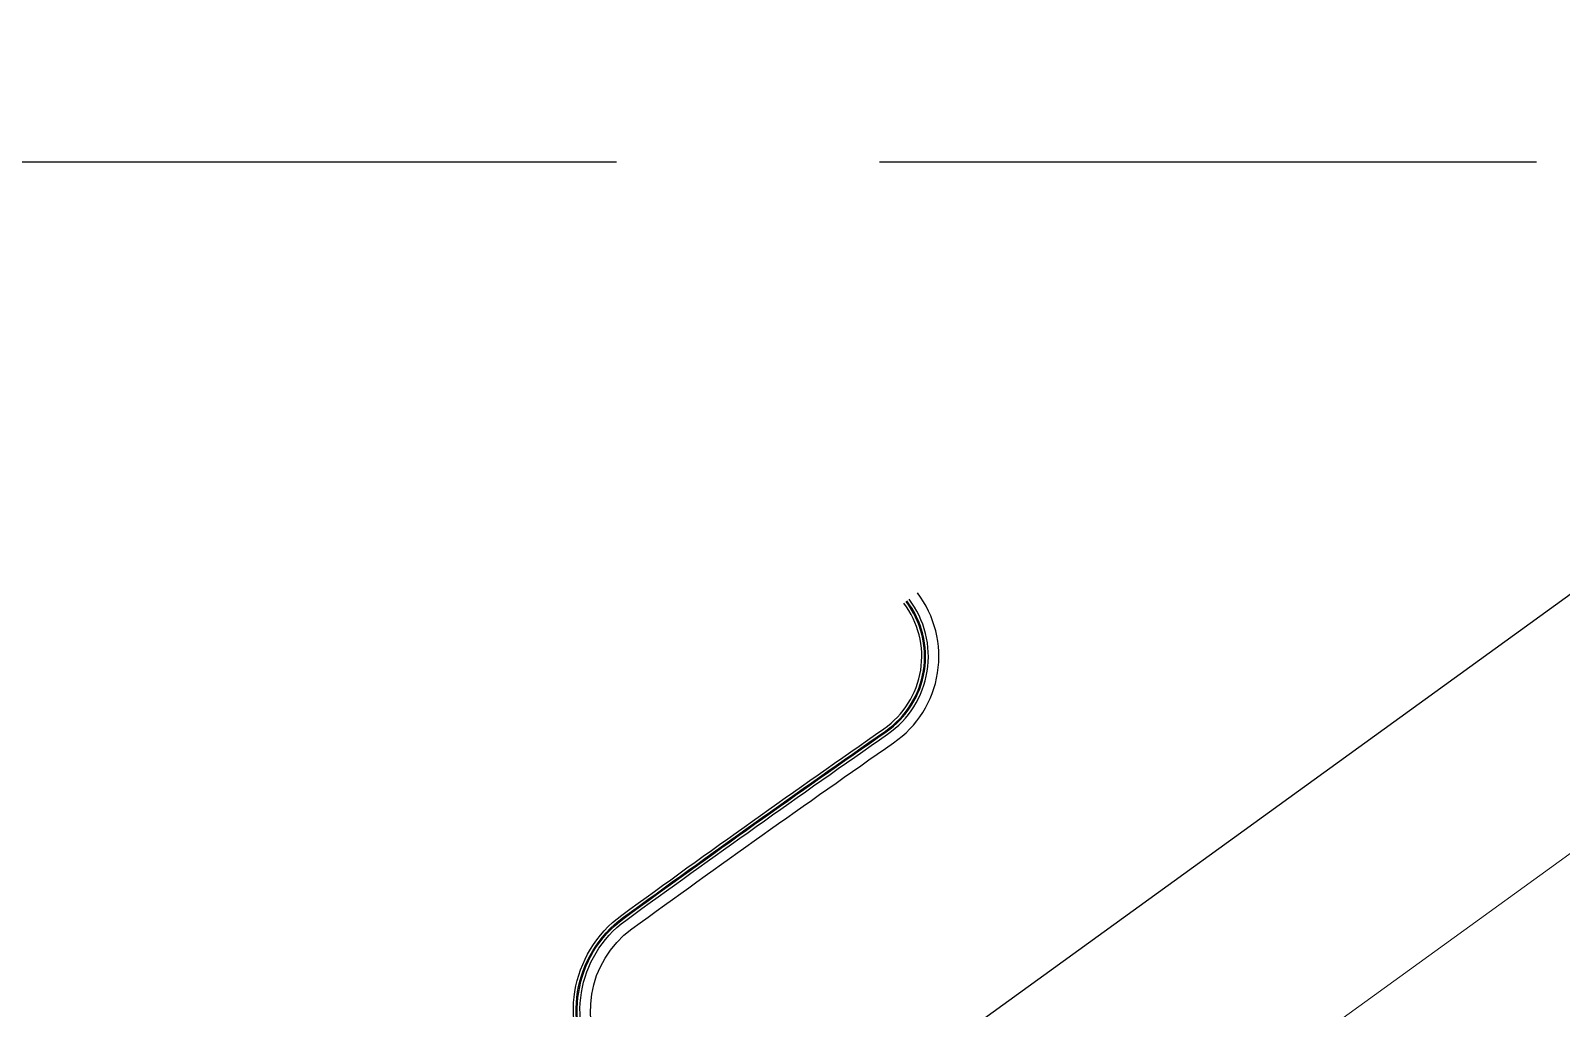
# Model space of a CAD drawing. Extents: x -936 to 12807311, y 101 to 1511157.
# Drawn here: x 12216202 to 12274448, y 1298955 to 1336180 of the extents above; entities that cross this region are included whole.
import ezdxf

# ---------------------------------------------------------------- set-up
doc = ezdxf.new("R2010")
doc.units = 0
doc.header["$LTSCALE"] = 1000
doc.header["$MEASUREMENT"] = 0
doc.linetypes.add('PX-GLAZ-F2$0$DASH', pattern=[0.35, 0.25, -0.1])
doc.linetypes.add('TX-CORE-T2-F2$0$DASHDOT', pattern=[25.4, 12.7, -6.35, 0, -6.35])
for name, color, linetype in [('PX-GLAZ-F2$0$PX-GLAZ-F2$0$PX-GLAZ-F2$0$G-LINE2', 2, 'Continuous'), ('PX-GLAZ-F2$0$PX-GLAZ-F2$0$PX-GLAZ-F2$0$平台轮廓', 3, 'Continuous'), ('PX-GLAZ-F2$0$PX-GLAZ-F2$0$PX-GLAZ-F2$0$挑檐', 53, 'Continuous'), ('PX-GRID-T2$0$A-BOUNDARY', 1, 'Continuous')]:
    doc.layers.add(name, color=color, linetype=linetype)
doc.layers.add('TX-CORE-T2-F2$0$R_道路中心线', color=251, linetype='TX-CORE-T2-F2$0$DASHDOT', lineweight=0)

# ---------------------------------------------------------------- blocks, each defined once
blk = doc.blocks.new('TX-CORE-T2-F2')
at = {"layer": 'TX-CORE-T2-F2$0$R_道路中心线', "extrusion": (3.69721e-07, -2.31713e-07, 1)}
blk.add_line((12162172, 1223319, 4), (12313058, 1332568, 4), dxfattribs=at)
blk = doc.blocks.new('PX-GLAZ-F2')
at = {"layer": 'Defpoints', "linetype": 'PX-GLAZ-F2$0$DASH', "ltscale": 100}
blk.add_lwpolyline([(12178500.2, 1331188.9), (12375430.2, 1331188.9), (12375430.2, 1129473), (12178500.2, 1129473)], close=True, dxfattribs=at)
at = {"layer": 'PX-GLAZ-F2$0$PX-GLAZ-F2$0$PX-GLAZ-F2$0$G-LINE2'}
for points in [[(12260094.6, 1264953.2), (12237772.8, 1296335.5, -0.4104765), (12238760.2, 1302425, -0.0051726), (12248728, 1309514.9, -0.0006494), (12248729.2, 1309515.7, 0.4276757), (12249510.5, 1314444.4)], [(12260127.2, 1264976.3), (12237805.4, 1296358.7, -0.4104733), (12238783.8, 1302392.6, -0.0051726), (12248750.8, 1309482, -0.0006494), (12248751.9, 1309482.8, 0.4276757), (12249542.3, 1314468.7)]]:
    blk.add_lwpolyline(points, format="xyb", dxfattribs=at)
at = {"layer": 'PX-GLAZ-F2$0$PX-GLAZ-F2$0$PX-GLAZ-F2$0$平台轮廓'}
for points in [[(12260538.7, 1265269), (12238217, 1296651.4, -0.4104279), (12239081.3, 1301984.5, -0.0051723), (12249039.3, 1309067.5, 0.4276758), (12249944, 1314774.7)], [(12260538.7, 1265269), (12238217, 1296651.4, -0.4104279), (12239081.3, 1301984.5, -0.0051723), (12249039.3, 1309067.5, 0.4276757), (12249944, 1314774.7)], [(12260538.7, 1265269), (12238217, 1296651.4, -0.4104279), (12239081.3, 1301984.5, -0.0051723), (12249039.3, 1309067.5, 0.4276757), (12249944, 1314774.7)], [(12260538.7, 1265269), (12238217, 1296651.4, -0.4104279), (12239081.3, 1301984.5, -0.0051723), (12249039.3, 1309067.5, 0.4276757), (12249944, 1314774.7)]]:
    blk.add_lwpolyline(points, format="xyb", dxfattribs=at)
at = {"layer": 'PX-GLAZ-F2$0$PX-GLAZ-F2$0$PX-GLAZ-F2$0$挑檐'}
for points in [[(12260009, 1264892.3), (12237687.3, 1296274.6, -0.4104849), (12238698.4, 1302509.8, -0.0051727), (12248668, 1309601, -0.0006494), (12248669.4, 1309602, 0.4276757), (12249426.9, 1314380.8)], [(12260212.7, 1265037.2), (12237891, 1296419.5, -0.4104645), (12238845.7, 1302307.8, -0.0051725), (12248810.8, 1309395.8, -0.0006494), (12248811.7, 1309396.4, 0.4276757), (12249625.8, 1314532.3)]]:
    blk.add_lwpolyline(points, format="xyb", dxfattribs=at)
blk = doc.blocks.new('PX-GRID-T2')
at = {"layer": 'PX-GRID-T2$0$A-BOUNDARY'}
blk.add_lwpolyline([(12202497.2, 1443737.9), (12071412.9, 1350499.8), (12154756.2, 1245520.7, 0.4012892), (12175301.1, 1242697.7), (12290433.8, 1326059.7, 0.4959638), (12290619.2, 1334018.5, -0.0699348), (12250051.6, 1376880.7)], format="xyb", close=True, dxfattribs=at).dxf.unprotected_set("ltscale", 0)

msp = doc.modelspace()

# ---------------------------------------------------------------- block references
for name in ['TX-CORE-T2-F2', 'PX-GRID-T2', 'PX-GLAZ-F2']:
    msp.add_blockref(name, (0, 0))

doc.saveas('drawing.dxf')
